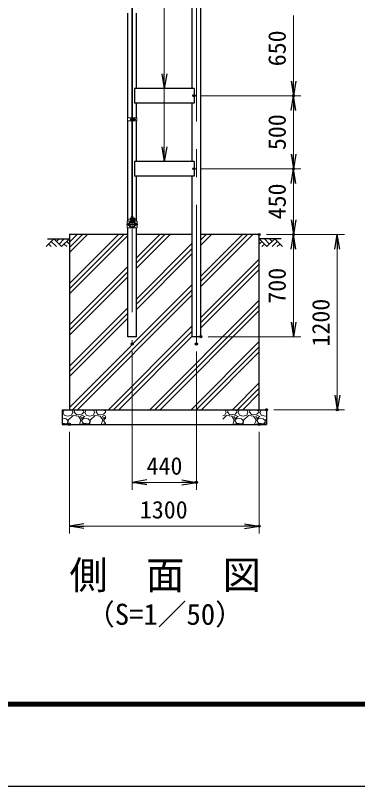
# Model space of a CAD drawing. Units: millimetres, scale not verified. Extents: x -10500 to 10500, y -7425 to 7425.
# Drawn here: x -3125 to -781, y -7425 to -2145 of the extents above; entities that cross this region are included whole.
import ezdxf
from ezdxf.enums import TextEntityAlignment as Align

# ---------------------------------------------------------------- set-up
doc = ezdxf.new("R2010")
doc.units = ezdxf.units.MM
doc.header["$LTSCALE"] = 30
doc.header["$PDMODE"] = 32
doc.header["$PDSIZE"] = 15
doc.linetypes.add('USER1', pattern=[50.8, 31.75, -6.35, 6.35, -6.35])
for name, color, linetype, lineweight in [('0-0_D-DCR-HCH', 7, 'Continuous', 13), ('0-1_D-STR1', 1, 'Continuous', 25), ('0-2_D-STR4', 7, 'Continuous', 25), ('0-3_D-BGD', 7, 'Continuous', 25), ('0-4_D-BMK', 2, 'USER1', 13), ('0-5_D-STR3', 3, 'Continuous', 13), ('0-7_D-STR-DIM', 7, 'Continuous', 13), ('0-A_D-TTL-TXT', 7, 'Continuous', 13), ('0-B_D-STR-TXT', 7, 'Continuous', 13), ('0-C_D-TTL', 7, 'Continuous', 25)]:
    doc.layers.add(name, color=color, linetype=linetype, lineweight=lineweight)
doc.layers.add('0-8_0', color=7, linetype='Continuous')
doc.layers.add('0-9_Defpoints', color=8, linetype='Continuous')
doc.styles.add('ＭＳ ゴシック', font='')
doc.styles.get('ＭＳ ゴシック').set_extended_font_data('MS Gothic')

# ---------------------------------------------------------------- blocks, each defined once
blk = doc.blocks.new('_Open')
at = {"layer": '0-8_0'}
blk.add_line((-30, 5), (0, 0), dxfattribs=at)
blk.add_lwpolyline([(-30, -5), (0, 0), (-30, 0)], dxfattribs=at)

msp = doc.modelspace()

# ---------------------------------------------------------------- linework, layer by layer
at = {"layer": '0-0_D-DCR-HCH'}
for p, q in [((-2861.7, -3675), (-2914.91, -3728.21)), ((-2879.44, -3692.74), (-2843.8, -3728.21)), ((-2861.7, -3675), (-2808.49, -3728.21)), ((-2843.96, -3692.74), (-2826.23, -3675)), ((-2826.23, -3710.47), (-2790.75, -3675)), ((-2808.49, -3728.21), (-2755.28, -3675)), ((-2773.02, -3692.74), (-2755.28, -3710.39)), ((-2755.28, -3769.32), (-2630.96, -3645)), ((-2755.28, -3733.96), (-2666.32, -3645)), ((-2755.28, -4016.8), (-2383.48, -3645)), ((-2755.28, -3698.6), (-2701.67, -3645)), ((-2755.28, -3981.45), (-2418.83, -3645)), ((-2755.28, -4052.16), (-2355.53, -3652.41)), ((-2295.03, -3874.75), (-2065.28, -3645)), ((-2295.03, -3839.4), (-2100.63, -3645)), ((-2295.03, -3804.04), (-2135.99, -3645)), ((-1855.03, -3717.59), (-1782.43, -3645)), ((-1855.03, -4000.44), (-1499.59, -3645)), ((-1855.03, -3682.24), (-1817.79, -3645)), ((-1855.03, -3965.08), (-1534.95, -3645)), ((-1855.03, -3646.88), (-1853.15, -3645)), ((-1855.03, -3929.73), (-1570.3, -3645)), ((-1402.07, -3728.21), (-1455.28, -3675)), ((-1437.54, -3692.74), (-1455.28, -3710.39)), ((-1384.33, -3710.47), (-1419.8, -3675)), ((-1348.85, -3675), (-1402.07, -3728.21)), ((-1366.5, -3692.83), (-1384.33, -3675)), ((-1331.12, -3692.74), (-1366.75, -3728.21)), ((-1348.85, -3675), (-1295.64, -3728.21)), ((-2897.18, -3710.47), (-2879.36, -3728.21)), ((-2790.75, -3710.47), (-2772.93, -3728.21)), ((-2295.03, -4086.88), (-1915.53, -3707.38)), ((-2295.03, -4122.24), (-1915.53, -3742.74)), ((-1419.8, -3710.47), (-1437.62, -3728.21)), ((-1313.38, -3710.47), (-1331.2, -3728.21)), ((-2295.03, -4157.59), (-1915.53, -3778.09)), ((-1855.03, -4212.57), (-1455.28, -3812.82)), ((-1855.03, -4247.92), (-1455.28, -3848.17)), ((-2755.28, -4264.29), (-2355.53, -3864.54)), ((-2755.28, -4299.65), (-2355.53, -3899.9)), ((-1855.03, -4283.28), (-1455.28, -3883.53)), ((-2755.28, -4335), (-2355.53, -3935.25)), ((-2755.28, -4829.98), (-1915.53, -3990.23)), ((-2734.95, -4845), (-1915.53, -4025.58)), ((-2699.59, -4845), (-1915.53, -4060.94)), ((-2204.62, -4845), (-1455.28, -4095.66)), ((-2755.28, -4547.13), (-2355.53, -4147.38)), ((-2169.26, -4845), (-1455.28, -4131.02)), ((-2133.91, -4845), (-1455.28, -4166.37)), ((-2755.28, -4582.49), (-2355.53, -4182.74)), ((-2755.28, -4617.84), (-2355.53, -4218.09)), ((-2487.46, -4845), (-1915.53, -4273.07)), ((-2452.1, -4845), (-1915.53, -4308.42)), ((-2416.75, -4845), (-1915.53, -4343.78)), ((-1921.77, -4845), (-1455.28, -4378.5)), ((-1886.42, -4845), (-1455.28, -4413.86)), ((-1851.06, -4845), (-1455.28, -4449.21)), ((-1638.93, -4845), (-1455.28, -4661.35)), ((-1603.58, -4845), (-1455.28, -4696.7)), ((-1568.22, -4845), (-1455.28, -4732.06)), ((-2798.33, -4860.74), (-2791.58, -4845)), ((-2739.59, -4845), (-2732.33, -4860.74)), ((-2721.83, -4860.74), (-2717.33, -4848.74)), ((-2688.83, -4845.74), (-2717.33, -4848.74)), ((-2658.83, -4853.24), (-2688.83, -4845.74)), ((-2657.33, -4860.74), (-2658.83, -4853.24)), ((-2648.33, -4860.74), (-2641.58, -4845)), ((-2589.59, -4845), (-2582.33, -4860.74)), ((-2571.83, -4860.74), (-2567.33, -4848.74)), ((-2538.83, -4845.74), (-2567.33, -4848.74)), ((-2508.83, -4853.24), (-2538.83, -4845.74)), ((-2507.33, -4860.74), (-2508.83, -4853.24)), ((-1689.59, -4845), (-1682.33, -4860.74)), ((-1671.83, -4860.74), (-1667.33, -4848.74)), ((-1638.83, -4845.74), (-1667.33, -4848.74)), ((-1608.83, -4853.24), (-1638.83, -4845.74)), ((-1607.33, -4860.74), (-1608.83, -4853.24)), ((-1598.33, -4860.74), (-1591.58, -4845)), ((-1539.59, -4845), (-1532.33, -4860.74)), ((-1521.83, -4860.74), (-1517.33, -4848.74)), ((-1488.83, -4845.74), (-1517.33, -4848.74)), ((-1458.83, -4853.24), (-1488.83, -4845.74)), ((-1457.33, -4860.74), (-1458.83, -4853.24)), ((-1448.33, -4860.74), (-1441.58, -4845)), ((-2799.83, -4890.74), (-2805.28, -4888.93)), ((-2805.28, -4894.01), (-2799.83, -4890.74)), ((-2777.33, -4907.24), (-2805.28, -4903.05)), ((-2799.83, -4860.74), (-2790.83, -4881.74)), ((-2790.83, -4881.74), (-2765.33, -4889.24)), ((-2765.33, -4917.74), (-2777.33, -4907.24)), ((-2765.33, -4889.24), (-2739.83, -4881.74)), ((-2729.33, -4884.74), (-2763.83, -4916.24)), ((-2739.83, -4881.74), (-2732.33, -4860.74)), ((-2693.33, -4887.74), (-2729.33, -4884.74)), ((-2705.33, -4878.74), (-2721.83, -4860.74)), ((-2670.83, -4875.74), (-2705.33, -4878.74)), ((-2676.83, -4914.74), (-2693.33, -4887.74)), ((-2667.83, -4884.74), (-2678.33, -4889.24)), ((-2678.33, -4889.24), (-2672.33, -4904.24)), ((-2672.33, -4904.24), (-2649.83, -4890.74)), ((-2657.33, -4902.74), (-2672.33, -4917.74)), ((-2657.33, -4860.74), (-2670.83, -4875.74)), ((-2649.83, -4890.74), (-2667.83, -4884.74)), ((-2627.33, -4907.24), (-2657.33, -4902.74)), ((-2649.83, -4860.74), (-2640.83, -4881.74)), ((-2640.83, -4881.74), (-2615.33, -4889.24)), ((-2615.33, -4917.74), (-2627.33, -4907.24)), ((-2615.33, -4889.24), (-2589.83, -4881.74)), ((-2579.33, -4884.74), (-2613.83, -4916.24)), ((-2589.83, -4881.74), (-2582.33, -4860.74)), ((-2543.33, -4887.74), (-2579.33, -4884.74)), ((-2555.33, -4878.74), (-2571.83, -4860.74)), ((-2520.83, -4875.74), (-2555.33, -4878.74)), ((-2526.83, -4914.74), (-2543.33, -4887.74)), ((-2517.83, -4884.74), (-2528.33, -4889.24)), ((-2528.33, -4889.24), (-2522.33, -4904.24)), ((-2522.33, -4904.24), (-2505.28, -4894.01)), ((-2507.33, -4902.74), (-2522.33, -4917.74)), ((-2507.33, -4860.74), (-2520.83, -4875.74)), ((-2505.28, -4888.93), (-2517.83, -4884.74)), ((-2505.28, -4903.05), (-2507.33, -4902.74)), ((-1705.28, -4886.29), (-1689.83, -4881.74)), ((-1679.33, -4884.74), (-1705.28, -4908.44)), ((-1689.83, -4881.74), (-1682.33, -4860.74)), ((-1643.33, -4887.74), (-1679.33, -4884.74)), ((-1655.33, -4878.74), (-1671.83, -4860.74)), ((-1620.83, -4875.74), (-1655.33, -4878.74)), ((-1626.83, -4914.74), (-1643.33, -4887.74)), ((-1617.83, -4884.74), (-1628.33, -4889.24)), ((-1628.33, -4889.24), (-1622.33, -4904.24)), ((-1622.33, -4904.24), (-1599.83, -4890.74)), ((-1607.33, -4902.74), (-1622.33, -4917.74)), ((-1607.33, -4860.74), (-1620.83, -4875.74)), ((-1599.83, -4890.74), (-1617.83, -4884.74)), ((-1577.33, -4907.24), (-1607.33, -4902.74)), ((-1599.83, -4860.74), (-1590.83, -4881.74)), ((-1590.83, -4881.74), (-1565.33, -4889.24)), ((-1565.33, -4917.74), (-1577.33, -4907.24)), ((-1565.33, -4889.24), (-1539.83, -4881.74)), ((-1529.33, -4884.74), (-1563.83, -4916.24)), ((-1539.83, -4881.74), (-1532.33, -4860.74)), ((-1493.33, -4887.74), (-1529.33, -4884.74)), ((-1505.33, -4878.74), (-1521.83, -4860.74)), ((-1470.83, -4875.74), (-1505.33, -4878.74)), ((-1476.83, -4914.74), (-1493.33, -4887.74)), ((-1467.83, -4884.74), (-1478.33, -4889.24)), ((-1478.33, -4889.24), (-1472.33, -4904.24)), ((-1472.33, -4904.24), (-1449.83, -4890.74)), ((-1457.33, -4902.74), (-1472.33, -4917.74)), ((-1457.33, -4860.74), (-1470.83, -4875.74)), ((-1449.83, -4890.74), (-1467.83, -4884.74)), ((-1427.33, -4907.24), (-1457.33, -4902.74)), ((-1449.83, -4860.74), (-1440.83, -4881.74)), ((-1440.83, -4881.74), (-1415.33, -4889.24)), ((-1415.33, -4917.74), (-1427.33, -4907.24)), ((-1415.33, -4889.24), (-1405.28, -4886.29)), ((-1405.28, -4908.44), (-1413.83, -4916.24)), ((-2805.28, -4936.35), (-2772.83, -4940.24)), ((-2805.28, -4943.24), (-2786.33, -4943.24)), ((-2786.33, -4943.24), (-2783.79, -4945)), ((-2772.83, -4940.24), (-2765.33, -4926.74)), ((-2765.33, -4926.74), (-2765.33, -4917.74)), ((-2763.83, -4916.24), (-2765.2, -4945)), ((-2686.51, -4945), (-2676.83, -4914.74)), ((-2676.91, -4945), (-2675.33, -4943.24)), ((-2675.33, -4943.24), (-2636.33, -4943.24)), ((-2672.33, -4917.74), (-2660.33, -4935.74)), ((-2660.33, -4935.74), (-2622.83, -4940.24)), ((-2636.33, -4943.24), (-2633.79, -4945)), ((-2622.83, -4940.24), (-2615.33, -4926.74)), ((-2615.33, -4926.74), (-2615.33, -4917.74)), ((-2613.83, -4916.24), (-2615.2, -4945)), ((-2536.51, -4945), (-2526.83, -4914.74)), ((-2526.91, -4945), (-2525.33, -4943.24)), ((-2525.33, -4943.24), (-2505.28, -4943.24)), ((-2522.33, -4917.74), (-2510.33, -4935.74)), ((-2510.33, -4935.74), (-2505.28, -4936.35)), ((-1636.51, -4945), (-1626.83, -4914.74)), ((-1626.91, -4945), (-1625.33, -4943.24)), ((-1625.33, -4943.24), (-1586.33, -4943.24)), ((-1622.33, -4917.74), (-1610.33, -4935.74)), ((-1610.33, -4935.74), (-1572.83, -4940.24)), ((-1586.33, -4943.24), (-1583.79, -4945)), ((-1572.83, -4940.24), (-1565.33, -4926.74)), ((-1565.33, -4926.74), (-1565.33, -4917.74)), ((-1563.83, -4916.24), (-1565.2, -4945)), ((-1486.51, -4945), (-1476.83, -4914.74)), ((-1476.91, -4945), (-1475.33, -4943.24)), ((-1475.33, -4943.24), (-1436.33, -4943.24)), ((-1472.33, -4917.74), (-1460.33, -4935.74)), ((-1460.33, -4935.74), (-1422.83, -4940.24)), ((-1436.33, -4943.24), (-1433.79, -4945)), ((-1422.83, -4940.24), (-1415.33, -4926.74)), ((-1415.33, -4926.74), (-1415.33, -4917.74)), ((-1413.83, -4916.24), (-1415.2, -4945))]:
    msp.add_line(p, q, dxfattribs=at)
at = {"layer": '0-1_D-STR1'}
for p, q in [((-1855.03, -4345), (-1855.03, 2764)), ((-1915.53, -2095), (-1915.53, -2645)), ((-2355.53, -2846.5), (-2355.53, -2130.5)), ((-2295.03, -2645), (-2295.03, -2130.5)), ((-1901.28, -2645), (-2309.28, -2645)), ((-2309.28, -2645), (-2309.28, -2745)), ((-1901.28, -2645), (-1901.28, -2745)), ((-1901.28, -2745), (-2309.28, -2745)), ((-2295.03, -2846.5), (-2295.03, -2745)), ((-1915.53, -2745), (-1915.53, -3145)), ((-2355.53, -3553.45), (-2355.53, -2867.5)), ((-2295.03, -3145), (-2295.03, -2867.5)), ((-1901.28, -3145), (-2309.28, -3145)), ((-2309.28, -3145), (-2309.28, -3245)), ((-1901.28, -3145), (-1901.28, -3245)), ((-1901.28, -3245), (-2309.28, -3245)), ((-2295.03, -3553.45), (-2295.03, -3245)), ((-1915.53, -3245), (-1915.53, -4345)), ((-2331.95, -3560.62), (-2335.46, -3566.7)), ((-2335.46, -3566.7), (-2334.07, -3567.5)), ((-2330.56, -3561.42), (-2334.07, -3567.5)), ((-2319.99, -3561.42), (-2316.48, -3567.5)), ((-2318.6, -3560.62), (-2315.1, -3566.7)), ((-2315.1, -3566.7), (-2316.48, -3567.5)), ((-2355.53, -4345), (-2355.53, -3598.45)), ((-2295.03, -4345), (-2295.03, -3598.45)), ((-2295.03, -4345), (-2355.53, -4345)), ((-1855.03, -4345), (-1915.53, -4345))]:
    msp.add_line(p, q, dxfattribs=at)
for centre, radius, start, end in [((-2325.28, -3575.95), 19.05, 114.32478, 65.67522), ((-2325.28, -3575.95), 17.45, 114.32478, 65.67522), ((-2332.3, -3560.42), 2, 330, 114.32478), ((-2332.3, -3560.42), 0.401, 330, 114.32478), ((-2318.26, -3560.42), 2, 65.67522, 210), ((-2318.26, -3560.42), 0.401, 65.67522, 210)]:
    msp.add_arc(centre, radius, start, end, dxfattribs=at)
at = {"layer": '0-2_D-STR4'}
for p, q in [((-1915.53, -3645), (-2295.03, -3645)), ((-1455.28, -3645), (-1855.03, -3645)), ((-1455.28, -4845), (-1455.28, -3645)), ((-2805.28, -4845), (-1405.28, -4845)), ((-2805.28, -4845), (-2805.28, -4945)), ((-1405.28, -4845), (-1405.28, -4945)), ((-2805.28, -4945), (-1405.28, -4945))]:
    msp.add_line(p, q, dxfattribs=at)
msp.add_lwpolyline([(-2355.53, -3645), (-2755.28, -3645), (-2755.28, -4845)], dxfattribs=at)
at = {"layer": '0-3_D-BGD'}
for p, q in [((-2905.28, -3675), (-2755.28, -3675)), ((-1305.28, -3675), (-1455.28, -3675))]:
    msp.add_line(p, q, dxfattribs=at)
at = {"layer": '0-4_D-BMK'}
for p, q in [((-2325.28, 4395), (-2325.28, -4395)), ((-1885.28, -4395), (-1885.28, 2799.81)), ((-2339.83, -2857), (-2301.23, -2857)), ((-2363.25, -3575.95), (-2287.31, -3575.95)), ((-2349.72, -3540.95), (-2300.84, -3540.95))]:
    msp.add_line(p, q, dxfattribs=at)
at = {"layer": '0-5_D-STR3'}
for p, q in [((-2327.53, -684.05), (-2327.53, -3555.95)), ((-2323.03, -684.05), (-2323.03, -3555.95)), ((-2357.83, -2846.5), (-2357.83, -2867.5)), ((-2327.53, -2846.5), (-2357.83, -2846.5)), ((-2334.63, -2850.5), (-2334.63, -2863.5)), ((-2329.83, -2846.5), (-2329.83, -2867.5)), ((-2329.83, -2849), (-2329.83, -2865)), ((-2323.03, -2846.5), (-2292.73, -2846.5)), ((-2320.73, -2846.5), (-2320.73, -2867.5)), ((-2310.73, -2848.9), (-2320.73, -2848.9)), ((-2320.73, -2848.9), (-2320.73, -2865.1)), ((-2309.73, -2850.77), (-2309.73, -2863.11)), ((-2292.73, -2846.5), (-2292.73, -2867.5)), ((-2327.53, -2867.5), (-2357.83, -2867.5)), ((-2323.03, -2867.5), (-2292.73, -2867.5)), ((-2310.73, -2852.95), (-2320.73, -2852.95)), ((-2310.73, -2861.05), (-2320.73, -2861.05)), ((-2310.73, -2865.1), (-2320.73, -2865.1)), ((-2309.73, -2853), (-2305.83, -2853)), ((-2309.73, -2853.68), (-2305.5, -2853.68)), ((-2309.73, -2860.32), (-2305.5, -2860.32)), ((-2309.73, -2861), (-2305.83, -2861)), ((-2305.83, -2853), (-2305.83, -2861)), ((-2336.58, -3534.45), (-2336.58, -3547.45)), ((-2331.78, -3523.95), (-2331.78, -3553.52)), ((-2331.78, -3523.95), (-2329.48, -3523.95)), ((-2329.48, -3523.95), (-2329.48, -3553.52)), ((-2327.78, -3535.63), (-2329.48, -3535.63)), ((-2327.78, -3535.63), (-2327.78, -3546.27)), ((-2327.78, -3536.95), (-2327.53, -3536.95)), ((-2323.03, -3536.95), (-2321.08, -3536.95)), ((-2321.08, -3523.95), (-2321.08, -3553.52)), ((-2321.08, -3523.95), (-2318.78, -3523.95)), ((-2318.78, -3523.95), (-2318.78, -3553.52)), ((-2308.78, -3532.85), (-2318.78, -3532.85)), ((-2308.78, -3536.9), (-2318.78, -3536.9)), ((-2318.78, -3536.95), (-2318.58, -3536.95)), ((-2307.78, -3534.72), (-2307.78, -3547.06)), ((-2307.78, -3536.95), (-2307.78, -3544.95)), ((-2358.93, -3553.45), (-2331.78, -3553.45)), ((-2358.93, -3553.45), (-2358.93, -3598.45)), ((-2352.08, -3569.45), (-2352.08, -3582.45)), ((-2347.28, -3567.95), (-2347.28, -3583.95)), ((-2346.91, -3571.95), (-2347.28, -3571.95)), ((-2346.91, -3579.95), (-2347.28, -3579.95)), ((-2327.78, -3546.27), (-2329.48, -3546.27)), ((-2327.78, -3544.95), (-2327.53, -3544.95)), ((-2327.53, -3555.95), (-2323.03, -3555.95)), ((-2323.03, -3544.95), (-2321.08, -3544.95)), ((-2318.78, -3544.95), (-2318.58, -3544.95)), ((-2308.78, -3545), (-2318.78, -3545)), ((-2308.78, -3549.05), (-2318.78, -3549.05)), ((-2318.78, -3553.45), (-2291.63, -3553.45)), ((-2307.78, -3537.63), (-2307.45, -3537.63)), ((-2307.78, -3544.27), (-2307.45, -3544.27)), ((-2303.28, -3571.95), (-2303.64, -3571.95)), ((-2303.28, -3579.95), (-2303.64, -3579.95)), ((-2297.78, -3567.85), (-2303.28, -3567.85)), ((-2303.28, -3567.85), (-2303.28, -3584.05)), ((-2297.78, -3571.9), (-2303.28, -3571.9)), ((-2297.78, -3580), (-2303.28, -3580)), ((-2297.78, -3584.05), (-2303.28, -3584.05)), ((-2296.78, -3569.72), (-2296.78, -3582.06)), ((-2296.78, -3571.95), (-2296.28, -3571.95)), ((-2296.78, -3571.95), (-2296.28, -3571.95)), ((-2296.78, -3572.63), (-2295.95, -3572.63)), ((-2296.78, -3579.27), (-2295.95, -3579.27)), ((-2296.78, -3579.95), (-2296.28, -3579.95)), ((-2296.78, -3579.95), (-2296.28, -3579.95)), ((-2296.28, -3571.95), (-2296.28, -3579.95)), ((-2291.63, -3553.45), (-2291.63, -3598.45)), ((-2358.93, -3598.45), (-2331.98, -3598.45)), ((-2331.98, -3594.48), (-2332.76, -3596.64)), ((-2331.98, -3594.48), (-2331.98, -3598.45)), ((-2318.58, -3594.48), (-2318.58, -3598.45)), ((-2318.58, -3594.48), (-2317.8, -3596.64)), ((-2318.58, -3598.45), (-2291.63, -3598.45))]:
    msp.add_line(p, q, dxfattribs=at)
for centre, radius, start, end in [((-2312.27, -2850.93), 2.54, 307.21089, 52.78911), ((-2318.43, -2857), 8.7, 332.26063, 27.73937), ((-2312.28, -2863.08), 2.55, 307.42505, 52.57495), ((-2313.33, -2857), 8.5, 331.92751, 28.07249), ((-2310.32, -3534.88), 2.54, 307.21089, 52.78911), ((-2316.48, -3540.95), 8.7, 332.26063, 27.73937), ((-2315.28, -3540.95), 8.5, 331.92751, 28.07249), ((-2325.28, -3575.95), 22, 110.1633, 250.11694), ((-2325.28, -3575.95), 19.7, 109.83718, 250.11694), ((-2333.78, -3553.52), 2, 297.27961, 0), ((-2333.78, -3553.52), 4.3, 294.96438, 0), ((-2316.78, -3553.52), 4.3, 180, 245.03562), ((-2316.78, -3553.52), 2, 180, 242.72039), ((-2325.28, -3575.95), 19.7, 289.88306, 70.16282), ((-2325.28, -3575.95), 22, 289.88306, 69.8367), ((-2310.33, -3547.03), 2.55, 307.42505, 52.57495), ((-2299.32, -3569.88), 2.54, 307.21089, 52.78911), ((-2305.48, -3575.95), 8.7, 332.26063, 27.73937), ((-2299.33, -3582.03), 2.55, 307.42505, 52.57495), ((-2303.78, -3575.95), 8.5, 331.92751, 28.07249)]:
    msp.add_arc(centre, radius, start, end, dxfattribs=at)
for centre, start_param, end_param in [((-2329.83, -2850.5), 1.5707963, 3.1415927), ((-2329.83, -2863.5), 3.1415927, 4.712389), ((-2331.78, -3534.45), 1.5707963, 3.1415927), ((-2347.28, -3569.45), 1.5707963, 3.1415927), ((-2347.28, -3582.45), 3.1415927, 4.712389), ((-2331.78, -3547.45), 3.1415927, 4.712389)]:
    msp.add_ellipse(centre, major_axis=(4.8, 0), ratio=0.3125, start_param=start_param, end_param=end_param, dxfattribs=at)
at = {"layer": '0-7_D-STR-DIM'}
for p, q in [((-1220.28, -2595), (-1220.28, -2145)), ((-1851.28, -2695), (-1170.28, -2695)), ((-1851.28, -2695), (-1170.28, -2695)), ((-1220.28, -3095), (-1220.28, -2795)), ((-1851.28, -3195), (-1170.28, -3195)), ((-1851.28, -3195), (-1170.28, -3195)), ((-1220.28, -3545), (-1220.28, -3295)), ((-1405.28, -3645), (-1170.28, -3645)), ((-1405.28, -3645), (-1170.28, -3645)), ((-1405.28, -3645), (-870.28, -3645)), ((-1220.28, -4245), (-1220.28, -3745)), ((-920.28, -3745), (-920.28, -4745)), ((-1805.03, -4345), (-1170.28, -4345)), ((-2325.28, -4445), (-2325.28, -5392.32)), ((-1885.28, -4445), (-1885.28, -5392.32)), ((-1355.28, -4845), (-870.28, -4845)), ((-2755.28, -4995), (-2755.28, -5692.32)), ((-1455.28, -4995), (-1455.28, -5692.32)), ((-2225.28, -5342.32), (-1985.28, -5342.32)), ((-2655.28, -5642.32), (-1555.28, -5642.32))]:
    msp.add_line(p, q, dxfattribs=at)
at = {"layer": '0-9_Defpoints'}
for p in [(-1901.28, -2695), (-1901.28, -2695), (-1220.28, -2695), (-1901.28, -3195), (-1901.28, -3195), (-1220.28, -3195), (-1455.28, -3645), (-1220.28, -3645), (-1855.03, -4345), (-2325.28, -4395), (-1885.28, -4395), (-1405.28, -4845), (-920.28, -4845), (-2755.28, -4945), (-1455.28, -4945), (-1885.28, -5342.32), (-1455.28, -5642.32)]:
    msp.add_point(p, dxfattribs=at)
at = {"layer": '0-B_D-STR-TXT'}
for q in [(-2105.28, -2643), (-2105.28, -3143)]:
    msp.add_line((-2105.28, 1398.8), q, dxfattribs=at)
at = {"layer": '0-C_D-TTL', "color": 2}
msp.add_lwpolyline([(-10500, 7425), (10500, 7425), (10500, -7425), (-10500, -7425)], close=True, dxfattribs=at)
at = {"layer": '0-C_D-TTL'}
for points in [[(-9825, 6875), (9825, 6875), (9825, -6875), (-9825, -6875)], [(-9818.75, 6868.75), (9818.75, 6868.75), (9818.75, -6868.75), (-9818.75, -6868.75)], [(-9812.5, 6862.5), (9812.5, 6862.5), (9812.5, -6862.5), (-9812.5, -6862.5)], [(-9806.25, 6856.25), (9806.25, 6856.25), (9806.25, -6856.25), (-9806.25, -6856.25)], [(-9800, 6850), (9800, 6850), (9800, -6850), (-9800, -6850)]]:
    msp.add_lwpolyline(points, close=True, dxfattribs=at)

# ---------------------------------------------------------------- block references
at = {"layer": '0-7_D-STR-DIM', "xscale": 3.333333, "yscale": 3.333333}
for p, rotation in [((-1220.28, -2695), 270), ((-1220.28, -2695), 90), ((-1220.28, -3195), 270), ((-1220.28, -3195), 90), ((-1220.28, -3645), 270), ((-1220.28, -3645), 90), ((-920.28, -3645), 90), ((-1220.28, -4345), 270), ((-920.28, -4845), 270), ((-2325.28, -5342.32), 180), ((-2755.28, -5642.32), 180)]:
    msp.add_blockref('_Open', p, dxfattribs=dict(at, rotation=rotation))
for p in [(-1885.28, -5342.32), (-1455.28, -5642.32)]:
    msp.add_blockref('_Open', p, dxfattribs=at)
at = {"layer": '0-B_D-STR-TXT', "xscale": 3.333333, "yscale": 3.333333, "rotation": 270}
for p in [(-2105.28, -2645), (-2105.28, -3145)]:
    msp.add_blockref('_Open', p, dxfattribs=at)

# ---------------------------------------------------------------- texts
at = {"layer": '0-7_D-STR-DIM', "style": 'ＭＳ ゴシック'}
for s, p in [('650', (-1237.15, -2493.13)), ('500', (-1237.15, -3067.19)), ('450', (-1237.15, -3541.25)), ('700', (-1237.15, -4118.75)), ('1200', (-937.15, -4412.25))]:
    msp.add_text(s, height=120.3, rotation=90, dxfattribs=at).set_placement(p, align=Align.BOTTOM_LEFT)
for s, p in [('440', (-2226.53, -5325.45)), ('1300', (-2272.53, -5625.45))]:
    msp.add_text(s, height=120.3, dxfattribs=at).set_placement(p, align=Align.BOTTOM_LEFT)
at = {"layer": '0-A_D-TTL-TXT', "style": 'ＭＳ ゴシック'}
for s, height, p in [('側\u3000面\u3000図', 192.4, (-2755.02, -6130.84)), ('（S=1／50）', 144.3, (-2641.32, -6360.78))]:
    msp.add_text(s, height=height, dxfattribs=at).set_placement(p, align=Align.BOTTOM_LEFT)

doc.saveas('drawing.dxf')
